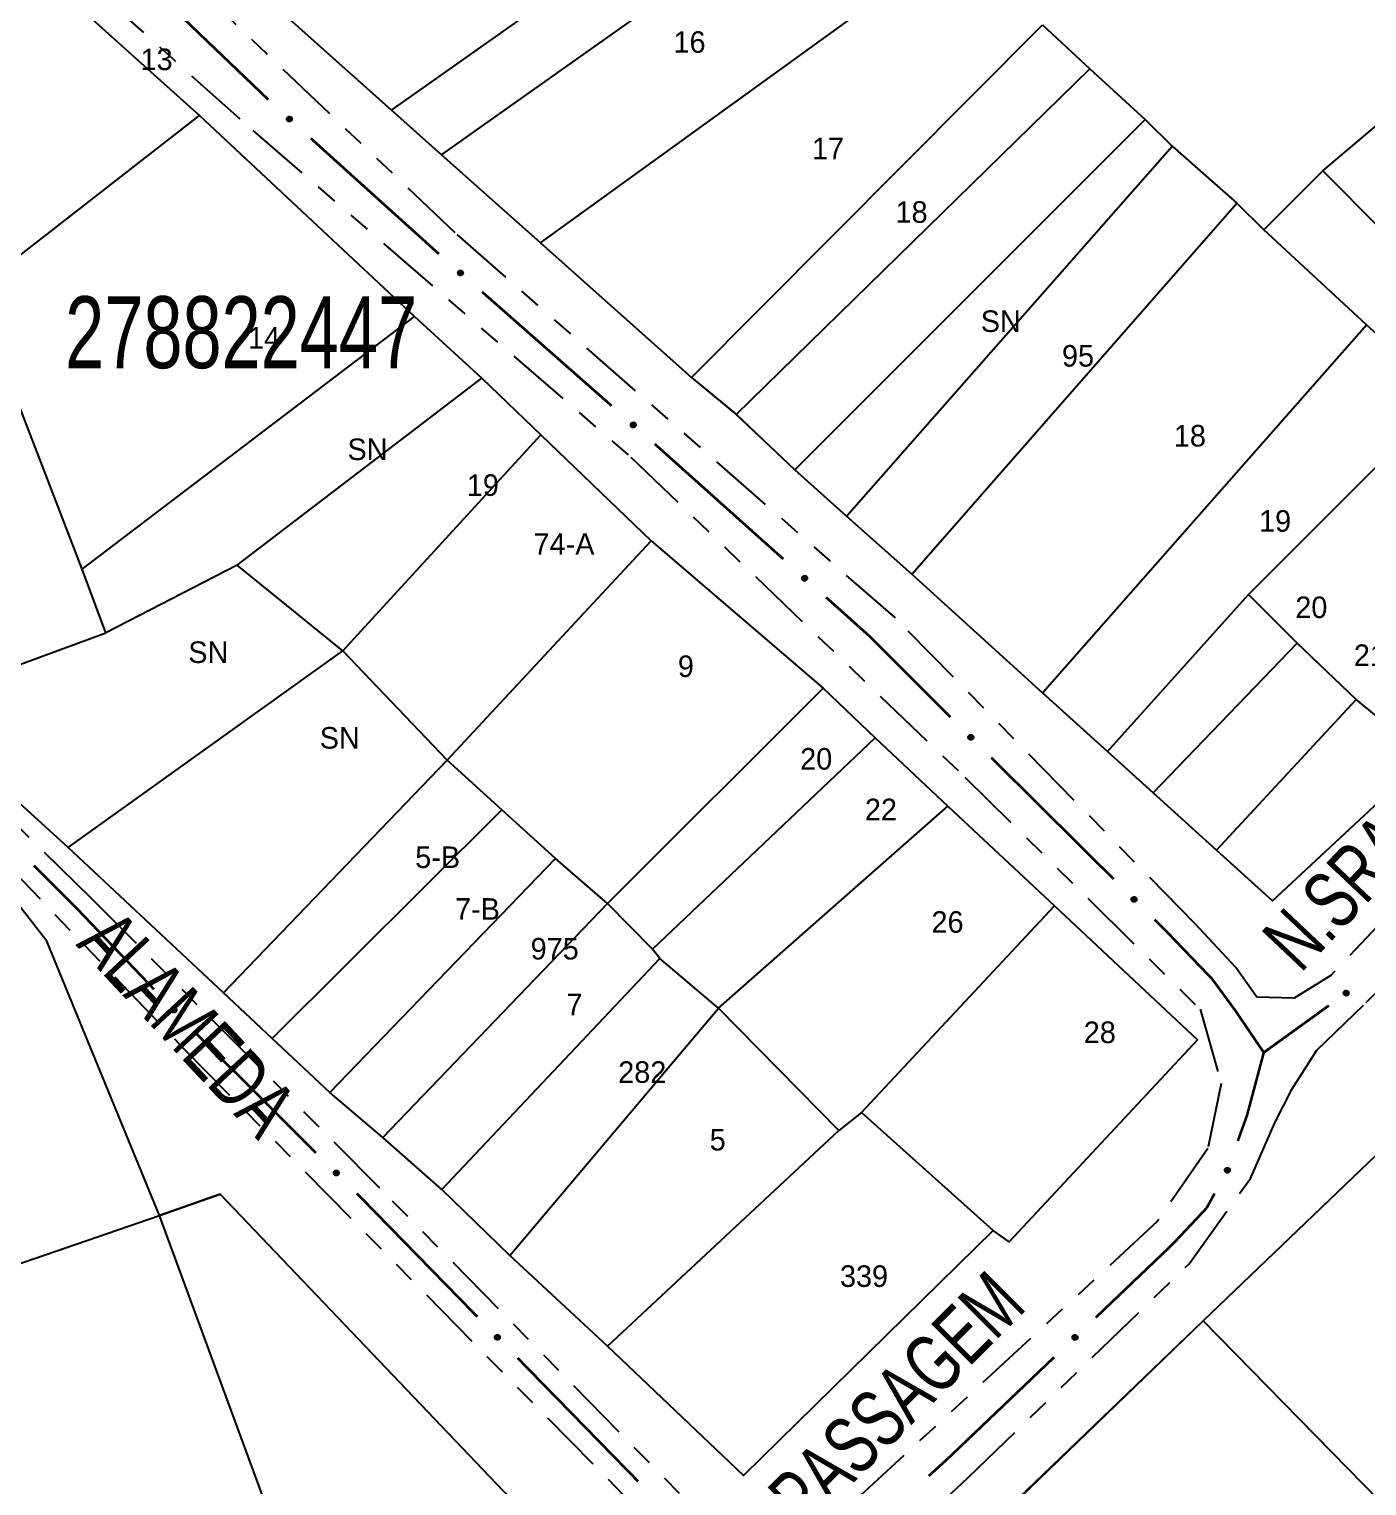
# Model space of a CAD drawing. Extents: x 204373 to 205952, y 4873300 to 4875179.
# Drawn here: x 205506.9 to 205599.9, y 4874844.6 to 4874945.9 of the extents above; entities that cross this region are included whole.
import ezdxf
from ezdxf.enums import TextEntityAlignment as Align

# ---------------------------------------------------------------- set-up
doc = ezdxf.new("R2010")
doc.units = 0
doc.header["$LTSCALE"] = 1.5
doc.header["$MEASUREMENT"] = 0
doc.linetypes.add('TRACO_25', pattern=[8, 3, -1, 1, -1, 1, -1])
for name, color, linetype in [('CD_MALHA_LOTES', 7, 'CONTINUOUS'), ('CD_TXT_QUADRA', 255, 'CONTINUOUS'), ('RU-QUADRA', 220, 'CONTINUOUS'), ('SV-EIXO-RUA-N-PAV', 6, 'CONTINUOUS'), ('SV-RUA-NAO-PAV', 7, 'CONTINUOUS'), ('SV-TXT-RUA-PAV', 7, 'CONTINUOUS'), ('Th_NmrPort', 1, 'CONTINUOUS')]:
    doc.layers.add(name, color=color, linetype=linetype)
doc.styles.add('ARIAL', font='ARIAL.SHX')

msp = doc.modelspace()

# ---------------------------------------------------------------- linework, layer by layer
at = {"layer": 'CD_MALHA_LOTES', "linetype": 'Continuous', "flags": 128}
for points in [[(205532.125226, 4874940.307843), (205561.366842, 4874960.956713)], [(205535.601088, 4874937.205838), (205564.66016, 4874957.773172)], [(205542.467721, 4874931.077765), (205571.027242, 4874951.735423)], [(205507.693159, 4874949.892882), (205518.76168, 4874939.931212)], [(205532.125226, 4874940.307843), (205525.677465, 4874946.062096)], [(205552.969558, 4874921.705483), (205577.394323, 4874946.246559)], [(205577.394323, 4874946.246559), (205580.687641, 4874943.172795)], [(205556.092507, 4874919.135709), (205580.687641, 4874943.172795)], [(205580.687641, 4874943.172795), (205584.529846, 4874939.659923)], [(205535.601088, 4874937.205838), (205532.125226, 4874940.307843)], [(205596.877889, 4874936.088173), (205602.590866, 4874940.908497)], [(205503.127394, 4874927.755839), (205518.76168, 4874939.931212)], [(205518.76168, 4874939.931212), (205533.704184, 4874925.957204)], [(205560.159139, 4874915.289198), (205584.529846, 4874939.659923)], [(205584.529846, 4874939.659923), (205586.396059, 4874937.793709)], [(205563.763789, 4874912.072257), (205586.396059, 4874937.793709)], [(205586.396059, 4874937.793709), (205590.896927, 4874933.841728)], [(205542.467721, 4874931.077765), (205535.601088, 4874937.205838)], [(205592.771688, 4874931.981971), (205596.877889, 4874936.088173)], [(205621.424128, 4874911.391028), (205596.877889, 4874936.088173)], [(205568.288602, 4874908.027565), (205590.896927, 4874933.841728)], [(205590.896927, 4874933.841728), (205592.771688, 4874931.981971)], [(205599.912908, 4874925.376343), (205592.771688, 4874931.981971)], [(205552.969558, 4874921.705483), (205542.467721, 4874931.077765)], [(205510.598646, 4874908.385926), (205503.127394, 4874927.755839)], [(205510.598646, 4874908.385926), (205533.704184, 4874925.957204)], [(205533.704184, 4874925.957204), (205538.408306, 4874921.668152)], [(205577.393752, 4874899.782391), (205599.912908, 4874925.376343)], [(205605.447354, 4874920.377488), (205599.912908, 4874925.376343)], [(205521.390454, 4874908.662639), (205538.408306, 4874921.668152)], [(205538.408306, 4874921.668152), (205542.496985, 4874917.735176)], [(205552.969558, 4874921.705483), (205556.092507, 4874919.135709)], [(205591.700505, 4874906.630639), (205605.447354, 4874920.377488)], [(205560.159139, 4874915.289198), (205556.092507, 4874919.135709)], [(205528.723349, 4874902.713309), (205542.496985, 4874917.735176)], [(205542.496985, 4874917.735176), (205550.181268, 4874910.343524)], [(205563.763789, 4874912.072257), (205560.159139, 4874915.289198)], [(205568.288602, 4874908.027565), (205563.763789, 4874912.072257)], [(205535.987067, 4874895.103701), (205550.181268, 4874910.343524)], [(205550.181268, 4874910.343524), (205562.12268, 4874900.115766)], [(205512.258924, 4874903.958518), (205510.598646, 4874908.385926)], [(205521.390454, 4874908.662639), (205512.258924, 4874903.958518)], [(205528.723349, 4874902.713309), (205521.390454, 4874908.662639)], [(205568.288602, 4874908.027565), (205577.393752, 4874899.782391)], [(205581.898368, 4874895.703234), (205591.700505, 4874906.630639)], [(205595.092584, 4874903.23856), (205591.700505, 4874906.630639)], [(205498.699985, 4874898.977683), (205512.258924, 4874903.958518)], [(205585.085276, 4874892.817327), (205595.092584, 4874903.23856)], [(205599.198786, 4874899.310888), (205595.092584, 4874903.23856)], [(205509.63015, 4874889.016014), (205528.723349, 4874902.713309)], [(205535.987067, 4874895.103701), (205528.723349, 4874902.713309)], [(205547.12846, 4874885.121546), (205562.12268, 4874900.115766)], [(205562.12268, 4874900.115766), (205565.75286, 4874896.643421)], [(205581.898368, 4874895.703234), (205577.393752, 4874899.782391)], [(205509.63015, 4874889.016014), (205498.699985, 4874898.977683)], [(205589.482534, 4874888.835387), (205599.198786, 4874899.310888)], [(205604.120147, 4874895.314481), (205599.198786, 4874899.310888)], [(205550.255082, 4874881.959831), (205565.75286, 4874896.643421)], [(205565.75286, 4874896.643421), (205570.803544, 4874891.908404)], [(205585.085276, 4874892.817327), (205581.898368, 4874895.703234)], [(205520.421958, 4874878.915988), (205535.987067, 4874895.103701)], [(205539.791871, 4874891.644788), (205535.987067, 4874895.103701)], [(205604.120147, 4874895.314481), (205593.373798, 4874885.311651)], [(205589.482534, 4874888.835387), (205585.085276, 4874892.817327)], [(205523.811693, 4874875.733788), (205539.791871, 4874891.644788)], [(205543.527497, 4874888.255053), (205539.791871, 4874891.644788)], [(205554.862321, 4874877.861187), (205570.803544, 4874891.908404)], [(205570.803544, 4874891.908404), (205578.221737, 4874884.963713)], [(205515.974212, 4874863.436749), (205508.135893, 4874882.50293), (205506.017429, 4874885.256934), (205502.839732, 4874887.587245), (205499.873881, 4874888.858324), (205484.197243, 4874883.985855)], [(205520.421958, 4874878.915988), (205509.63015, 4874889.016014)], [(205593.373798, 4874885.311651), (205589.482534, 4874888.835387)], [(205527.824032, 4874871.998162), (205543.527497, 4874888.255053)], [(205547.12846, 4874885.121546), (205543.527497, 4874888.255053)], [(205588.551171, 4874856.118853), (205619.725203, 4874885.971951)], [(205531.502905, 4874868.864656), (205547.12846, 4874885.121546)], [(205550.255082, 4874881.959831), (205547.12846, 4874885.121546)], [(205564.805856, 4874870.600828), (205578.221737, 4874884.963713)], [(205578.221737, 4874884.963713), (205588.165272, 4874875.651513)], [(205550.773919, 4874881.302638), (205550.255082, 4874881.959831)], [(205535.606586, 4874865.234476), (205550.773919, 4874881.302638)], [(205554.862321, 4874877.861187), (205550.773919, 4874881.302638)], [(205523.811693, 4874875.733788), (205520.421958, 4874878.915988)], [(205540.341603, 4874860.657293), (205554.862321, 4874877.861187)], [(205563.227517, 4874869.338157), (205554.862321, 4874877.861187)], [(205527.824032, 4874871.998162), (205523.811693, 4874875.733788)], [(205588.165272, 4874875.651513), (205575.065059, 4874861.604297)], [(205531.502905, 4874868.864656), (205527.824032, 4874871.998162)], [(205564.805856, 4874870.600828), (205563.227517, 4874869.338157)], [(205573.960222, 4874862.393466), (205564.805856, 4874870.600828)], [(205535.606586, 4874865.234476), (205531.502905, 4874868.864656)], [(205547.12846, 4874854.343937), (205563.227517, 4874869.338157)], [(205515.974212, 4874863.436749), (205520.211141, 4874864.919674)], [(205520.211141, 4874864.919674), (205559.614583, 4874823.609614)], [(205540.341603, 4874860.657293), (205535.606586, 4874865.234476)], [(205495.001413, 4874856.233969), (205515.974212, 4874863.436749)], [(205529.320539, 4874827.211004), (205515.974212, 4874863.436749)], [(205573.960222, 4874862.393466), (205556.598494, 4874845.347406)], [(205575.065059, 4874861.604297), (205573.960222, 4874862.393466)], [(205547.12846, 4874854.343937), (205540.341603, 4874860.657293)], [(205575.795304, 4874843.76612), (205588.551171, 4874856.118853)], [(205607.572614, 4874836.70113), (205588.551171, 4874856.118853)], [(205556.598494, 4874845.347406), (205547.12846, 4874854.343937)]]:
    msp.add_lwpolyline(points, dxfattribs=at)
at = {"layer": 'RU-QUADRA', "linetype": 'Continuous', "flags": 128}
for points in [[(205627.604594, 4875084.838332), (205447.747368, 4875016.284457), (205469.871217, 4874993.397403), (205506.642873, 4874962.932704), (205510.814409, 4874959.419831), (205514.590841, 4874955.956267), (205521.038602, 4874950.202014), (205525.677465, 4874946.062096), (205532.125226, 4874940.307843), (205535.601088, 4874937.205838), (205542.467721, 4874931.077765), (205552.969558, 4874921.705483), (205556.097533, 4874919.131573), (205560.159139, 4874915.289198), (205563.763789, 4874912.072257), (205568.288602, 4874908.027565), (205577.393752, 4874899.782391), (205581.898368, 4874895.703234), (205585.085276, 4874892.817327), (205589.482534, 4874888.835387), (205593.373798, 4874885.311651), (205604.120147, 4874895.314481)], [(205507.693159, 4874949.892882), (205518.76168, 4874939.931212), (205533.704184, 4874925.957204), (205538.408306, 4874921.668152), (205550.181268, 4874910.343524), (205562.12268, 4874900.115766), (205565.75286, 4874896.643421), (205570.803544, 4874891.908404), (205578.221737, 4874884.963713), (205588.165272, 4874875.651513), (205575.065059, 4874861.604297), (205573.960222, 4874862.393466), (205556.598494, 4874845.347406), (205547.12846, 4874854.343937), (205540.341603, 4874860.657293), (205535.606586, 4874865.234476), (205531.502905, 4874868.864656), (205527.824032, 4874871.998162), (205523.811693, 4874875.733788), (205520.421958, 4874878.915988), (205509.63015, 4874889.016014), (205498.699985, 4874898.977683)], [(205597.958793, 4874785.689097), (205576.774147, 4874808.144822), (205560.885662, 4874824.457), (205559.614583, 4874823.609614), (205520.211141, 4874864.919674), (205515.974212, 4874863.436749), (205508.135893, 4874882.50293), (205506.017429, 4874885.256934), (205502.839732, 4874887.587245), (205499.873881, 4874888.858324), (205484.197243, 4874883.985855), (205495.001413, 4874856.233969), (205508.559586, 4874820.643763), (205516.609752, 4874800.306503), (205521.905913, 4874785.689097)], [(205619.725203, 4874885.971951), (205588.551171, 4874856.118853), (205566.923932, 4874835.331044), (205585.830135, 4874815.552247), (205606.62696, 4874793.882829)]]:
    msp.add_lwpolyline(points, dxfattribs=at)
at = {"layer": 'SV-EIXO-RUA-N-PAV', "const_width": 0.18}
for points in [[(205523.543499, 4874941.039244), (205515.594439, 4874948.642693)], [(205535.13062, 4874930.55617), (205526.50034, 4874938.345677)], [(205535.411608, 4874930.308975), (205535.13062, 4874930.55617)], [(205547.424617, 4874919.740738), (205538.41486, 4874927.666916)], [(205559.361392, 4874909.086597), (205550.420382, 4874917.090242)], [(205565.261346, 4874903.805187), (205562.341729, 4874906.418715)], [(205565.319079, 4874903.747671), (205565.261346, 4874903.805187)], [(205570.986576, 4874898.101479), (205565.319079, 4874903.747671)], [(205582.3388, 4874886.826426), (205573.820481, 4874895.278541)], [(205507.24131, 4874887.771903), (205510.069737, 4874884.943476)], [(205510.069737, 4874884.943476), (205510.326155, 4874884.687057)], [(205510.326155, 4874884.687057), (205515.601918, 4874879.164763)], [(205586.049952, 4874883.144117), (205585.17824, 4874884.009055)], [(205586.584809, 4874882.587429), (205586.049952, 4874883.144117)], [(205589.17462, 4874879.891912), (205586.584809, 4874882.587429)], [(205589.329804, 4874879.680862), (205589.17462, 4874879.891912)], [(205590.768838, 4874877.723775), (205589.329804, 4874879.680862)], [(205591.089366, 4874877.251467), (205590.768838, 4874877.723775)], [(205597.299792, 4874878.034573), (205593.245043, 4874875.108995)], [(205592.77399, 4874874.769121), (205591.089366, 4874877.251467)], [(205518.36505, 4874876.272513), (205518.609705, 4874876.016425)], [(205518.609705, 4874876.016425), (205526.858332, 4874867.795386)], [(205592.77399, 4874874.769121), (205591.635344, 4874870.499199)], [(205593.245043, 4874875.108995), (205592.77399, 4874874.769121)], [(205591.614761, 4874870.422013), (205590.966796, 4874868.614531)], [(205591.635344, 4874870.499199), (205591.614761, 4874870.422013)], [(205529.691492, 4874864.971701), (205530.183451, 4874864.481388)], [(205530.183451, 4874864.481388), (205538.082655, 4874856.393416)], [(205589.35357, 4874864.96766), (205588.873035, 4874864.090684)], [(205588.789141, 4874863.937577), (205586.85087, 4874861.881835)], [(205588.873035, 4874864.090684), (205588.789141, 4874863.937577)], [(205586.398232, 4874861.401764), (205581.086432, 4874856.335881)], [(205586.85087, 4874861.881835), (205586.398232, 4874861.401764)], [(205540.877491, 4874853.531792), (205549.261998, 4874844.94692)], [(205578.191793, 4874853.575253), (205570.955196, 4874846.673684)], [(205570.748644, 4874846.476694), (205569.479524, 4874845.32383)], [(205570.955196, 4874846.673684), (205570.748644, 4874846.476694)]]:
    msp.add_lwpolyline(points, dxfattribs=at)
at = {"layer": 'SV-EIXO-RUA-N-PAV'}
for points in [[(205525.04856, 4874939.507734), (205524.999756, 4874939.504541), (205524.957159, 4874939.511777), (205524.923367, 4874939.528038), (205524.897253, 4874939.550193), (205524.87309, 4874939.575868), (205524.85444, 4874939.607129), (205524.841426, 4874939.64641), (205524.83788, 4874939.695344), (205524.84816, 4874939.738494), (205524.862329, 4874939.772476), (205524.883864, 4874939.801036), (205524.909199, 4874939.824092), (205524.942311, 4874939.84239), (205524.982248, 4874939.85519), (205525.03154, 4874939.857566), (205525.073252, 4874939.850186), (205525.105524, 4874939.833599), (205525.1341, 4874939.811768), (205525.158454, 4874939.78526), (205525.176584, 4874939.754469), (205525.1894, 4874939.714236), (205525.191099, 4874939.665554), (205525.184214, 4874939.623866), (205525.168085, 4874939.59137), (205525.145958, 4874939.563721), (205525.120501, 4874939.539173), (205525.089858, 4874939.519117), (205525.04856, 4874939.507734)], [(205536.948402, 4874928.810392), (205536.899642, 4874928.806578), (205536.856956, 4874928.813271), (205536.82296, 4874928.8291), (205536.796566, 4874928.850921), (205536.772078, 4874928.876286), (205536.753032, 4874928.907307), (205536.739518, 4874928.946419), (205536.735349, 4874928.995304), (205536.745079, 4874929.038582), (205536.758815, 4874929.072741), (205536.779984, 4874929.101573), (205536.805023, 4874929.124949), (205536.8379, 4874929.143668), (205536.87767, 4874929.156976), (205536.926928, 4874929.159978), (205536.968731, 4874929.15313), (205537.001212, 4874929.136956), (205537.030063, 4874929.115491), (205537.054752, 4874929.089295), (205537.073274, 4874929.058737), (205537.0866, 4874929.018671), (205537.088919, 4874928.970014), (205537.082565, 4874928.928242), (205537.066851, 4874928.895543), (205537.045079, 4874928.867615), (205537.019936, 4874928.842744), (205536.989551, 4874928.8223), (205536.948402, 4874928.810392)], [(205548.96141, 4874918.242155), (205548.912651, 4874918.238341), (205548.869964, 4874918.245034), (205548.835969, 4874918.260863), (205548.809575, 4874918.282684), (205548.785087, 4874918.308049), (205548.76604, 4874918.33907), (205548.752527, 4874918.378182), (205548.748357, 4874918.427067), (205548.758087, 4874918.470345), (205548.771823, 4874918.504504), (205548.792992, 4874918.533336), (205548.818032, 4874918.556712), (205548.850908, 4874918.575431), (205548.890678, 4874918.588739), (205548.939936, 4874918.591742), (205548.98174, 4874918.584893), (205549.01422, 4874918.568719), (205549.043071, 4874918.547254), (205549.067761, 4874918.521058), (205549.086282, 4874918.4905), (205549.099608, 4874918.450434), (205549.101928, 4874918.401777), (205549.095573, 4874918.360005), (205549.07986, 4874918.327306), (205549.058087, 4874918.299378), (205549.032945, 4874918.274507), (205549.002559, 4874918.254063), (205548.96141, 4874918.242155)], [(205560.885194, 4874907.574806), (205560.836403, 4874907.571413), (205560.793776, 4874907.578473), (205560.759918, 4874907.594596), (205560.733714, 4874907.616644), (205560.709446, 4874907.642219), (205560.690668, 4874907.673403), (205560.677492, 4874907.71263), (205560.673745, 4874907.76155), (205560.683848, 4874907.804742), (205560.697878, 4874907.838781), (205560.719295, 4874907.86743), (205560.744536, 4874907.890589), (205560.777573, 4874907.909023), (205560.817456, 4874907.921987), (205560.866738, 4874907.924564), (205560.908481, 4874907.917355), (205560.94082, 4874907.900902), (205560.969485, 4874907.879188), (205560.993948, 4874907.85278), (205561.012204, 4874907.822063), (205561.025184, 4874907.781884), (205561.027084, 4874907.733209), (205561.020369, 4874907.691493), (205561.004374, 4874907.658931), (205560.982361, 4874907.631192), (205560.957005, 4874907.606539), (205560.926444, 4874907.586358), (205560.885194, 4874907.574806)], [(205572.427547, 4874896.510541), (205572.378645, 4874896.509756), (205572.336455, 4874896.519081), (205572.303506, 4874896.536986), (205572.278515, 4874896.560401), (205572.255646, 4874896.587235), (205572.238558, 4874896.619376), (205572.227495, 4874896.659251), (205572.226363, 4874896.7083), (205572.238756, 4874896.750892), (205572.254582, 4874896.784134), (205572.277497, 4874896.811599), (205572.303938, 4874896.833378), (205572.337911, 4874896.850024), (205572.378429, 4874896.860841), (205572.427778, 4874896.860786), (205572.469077, 4874896.85136), (205572.500493, 4874896.833204), (205572.527958, 4874896.809992), (205572.550977, 4874896.782317), (205572.567569, 4874896.75067), (205572.578387, 4874896.709854), (205572.577686, 4874896.661147), (205572.568756, 4874896.61985), (205572.551046, 4874896.588187), (205572.527584, 4874896.561662), (205572.500949, 4874896.538397), (205572.469355, 4874896.519875), (205572.427547, 4874896.510541)], [(205583.782978, 4874885.238399), (205583.734078, 4874885.237515), (205583.69187, 4874885.246755), (205583.658884, 4874885.264594), (205583.633846, 4874885.287958), (205583.610923, 4874885.314746), (205583.59377, 4874885.346853), (205583.582626, 4874885.386705), (205583.581396, 4874885.435752), (205583.593703, 4874885.478368), (205583.609462, 4874885.511643), (205583.632322, 4874885.539154), (205583.658718, 4874885.560986), (205583.692658, 4874885.5777), (205583.733154, 4874885.5886), (205583.782503, 4874885.588644), (205583.823821, 4874885.579301), (205583.855273, 4874885.561209), (205583.882785, 4874885.538052), (205583.90586, 4874885.510423), (205583.922515, 4874885.47881), (205583.933416, 4874885.438016), (205583.932814, 4874885.389308), (205583.923966, 4874885.347992), (205583.90632, 4874885.316294), (205583.882912, 4874885.289722), (205583.856324, 4874885.266404), (205583.824767, 4874885.247818), (205583.782978, 4874885.238399)], [(205598.67861, 4874878.893674), (205598.671485, 4874878.845287), (205598.655466, 4874878.805158), (205598.632473, 4874878.775534), (205598.605329, 4874878.754654), (205598.575153, 4874878.73642), (205598.540673, 4874878.72475), (205598.499535, 4874878.720273), (205598.450947, 4874878.72708), (205598.410917, 4874878.746191), (205598.380668, 4874878.767179), (205598.357266, 4874878.79423), (205598.340044, 4874878.823842), (205598.329105, 4874878.860058), (205598.324975, 4874878.901791), (205598.333003, 4874878.950483), (205598.348976, 4874878.989717), (205598.371969, 4874879.017787), (205598.399313, 4874879.041142), (205598.430343, 4874879.059387), (205598.464255, 4874879.070649), (205598.506282, 4874879.074731), (205598.554236, 4874879.066171), (205598.593548, 4874879.050686), (205598.621934, 4874879.028094), (205598.644321, 4874879.000656), (205598.662977, 4874878.970612), (205598.676152, 4874878.93644), (205598.67861, 4874878.893674)], [(205516.963827, 4874877.89857), (205517.012734, 4874877.898146), (205517.05468, 4874877.887782), (205517.087177, 4874877.869068), (205517.111582, 4874877.845042), (205517.133781, 4874877.817652), (205517.150069, 4874877.785098), (205517.160144, 4874877.744963), (205517.160063, 4874877.6959), (205517.146622, 4874877.653628), (205517.129979, 4874877.620786), (205517.106392, 4874877.593896), (205517.079422, 4874877.572777), (205517.045048, 4874877.556975), (205517.004275, 4874877.547162), (205516.954942, 4874877.548437), (205516.913889, 4874877.558881), (205516.882931, 4874877.577807), (205516.856048, 4874877.601691), (205516.83372, 4874877.629926), (205516.817915, 4874877.661974), (205516.808109, 4874877.703044), (205516.810012, 4874877.751719), (205516.819961, 4874877.792783), (205516.838448, 4874877.823998), (205516.862557, 4874877.849936), (205516.889759, 4874877.872535), (205516.921801, 4874877.890271), (205516.963827, 4874877.89857)], [(205528.250853, 4874866.56294), (205528.299755, 4874866.563715), (205528.341942, 4874866.554381), (205528.374888, 4874866.536468), (205528.399874, 4874866.513048), (205528.422738, 4874866.486209), (205528.439819, 4874866.454065), (205528.450874, 4874866.414188), (205528.451996, 4874866.365138), (205528.439593, 4874866.322549), (205528.42376, 4874866.28931), (205528.40084, 4874866.26185), (205528.374395, 4874866.240076), (205528.340418, 4874866.223438), (205528.299898, 4874866.212629), (205528.250548, 4874866.212695), (205528.209252, 4874866.222129), (205528.17784, 4874866.240291), (205528.150379, 4874866.263509), (205528.127366, 4874866.291189), (205528.110781, 4874866.32284), (205528.099971, 4874866.363657), (205528.100682, 4874866.412364), (205528.109621, 4874866.45366), (205528.127338, 4874866.485319), (205528.150805, 4874866.511839), (205528.177445, 4874866.535098), (205528.209043, 4874866.553614), (205528.250853, 4874866.56294)], [(205590.403759, 4874866.655175), (205590.418133, 4874866.608426), (205590.420927, 4874866.565309), (205590.412907, 4874866.528676), (205590.397379, 4874866.498153), (205590.377976, 4874866.468715), (205590.351866, 4874866.443352), (205590.316651, 4874866.42162), (205590.269857, 4874866.406872), (205590.2255, 4874866.406912), (205590.189165, 4874866.412853), (205590.156404, 4874866.427212), (205590.128123, 4874866.44654), (205590.102674, 4874866.474534), (205590.080999, 4874866.510436), (205590.067308, 4874866.557848), (205590.064858, 4874866.600137), (205590.073546, 4874866.635367), (205590.08819, 4874866.66821), (205590.108359, 4874866.698026), (205590.134133, 4874866.722776), (205590.17032, 4874866.744534), (205590.217295, 4874866.757427), (205590.259446, 4874866.760352), (205590.294788, 4874866.752161), (205590.326798, 4874866.737016), (205590.35656, 4874866.717914), (205590.383149, 4874866.692729), (205590.403759, 4874866.655175)], [(205539.458434, 4874855.142308), (205539.507342, 4874855.142424), (205539.5494, 4874855.132522), (205539.582102, 4874855.114167), (205539.60677, 4874855.090412), (205539.629269, 4874855.063268), (205539.645915, 4874855.030896), (205539.656432, 4874854.990874), (205539.656892, 4874854.941813), (205539.643917, 4874854.899395), (205539.627637, 4874854.866372), (205539.604348, 4874854.839224), (205539.577612, 4874854.817809), (205539.543414, 4874854.80163), (205539.502752, 4874854.791368), (205539.453408, 4874854.792099), (205539.412242, 4874854.802089), (205539.381078, 4874854.820674), (205539.353933, 4874854.84426), (205539.331295, 4874854.872247), (205539.315138, 4874854.904119), (205539.30488, 4874854.945078), (205539.306247, 4874854.993771), (205539.315742, 4874855.034943), (205539.333884, 4874855.066359), (205539.357706, 4874855.092561), (205539.384658, 4874855.115459), (205539.416502, 4874855.133547), (205539.458434, 4874855.142308)], [(205579.819061, 4874854.975069), (205579.818596, 4874854.926162), (205579.808195, 4874854.884225), (205579.789452, 4874854.851744), (205579.765406, 4874854.82736), (205579.737996, 4874854.805185), (205579.705428, 4874854.788925), (205579.665284, 4874854.778885), (205579.616221, 4874854.779008), (205579.573961, 4874854.792486), (205579.541134, 4874854.809157), (205579.514264, 4874854.832767), (205579.493168, 4874854.859755), (205579.477397, 4874854.894143), (205579.467619, 4874854.934925), (205579.468937, 4874854.984257), (205579.479415, 4874855.025301), (205579.498369, 4874855.056242), (205579.522276, 4874855.083105), (205579.550531, 4874855.105408), (205579.582592, 4874855.121185), (205579.62367, 4874855.130956), (205579.672343, 4874855.12901), (205579.713399, 4874855.119026), (205579.744598, 4874855.100512), (205579.770515, 4874855.07638), (205579.793091, 4874855.049159), (205579.810799, 4874855.017101), (205579.819061, 4874854.975069)]]:
    msp.add_lwpolyline(points, close=True, dxfattribs=at)
for points in [[(205525.089858, 4874939.519117), (205524.83788, 4874939.695344)], [(205525.04856, 4874939.507734), (205524.841426, 4874939.64641)], [(205525.06979, 4874939.515324), (205524.84353, 4874939.669912)], [(205525.101763, 4874939.532419), (205524.846127, 4874939.713521)], [(205525.120501, 4874939.539173), (205524.84816, 4874939.738494)], [(205525.021906, 4874939.507075), (205524.853705, 4874939.622127)], [(205524.999756, 4874939.504541), (205524.85444, 4874939.607129)], [(205525.129684, 4874939.553171), (205524.857743, 4874939.750829)], [(205525.145958, 4874939.563721), (205524.862329, 4874939.772476)], [(205524.975456, 4874939.508561), (205524.870998, 4874939.5863)], [(205524.957159, 4874939.511777), (205524.87309, 4874939.575868)], [(205525.155382, 4874939.579607), (205524.876153, 4874939.787518)], [(205525.168085, 4874939.59137), (205524.883864, 4874939.801036)], [(205525.174088, 4874939.610514), (205524.899108, 4874939.810914)], [(205525.184214, 4874939.623866), (205524.909199, 4874939.824092)], [(205525.186716, 4874939.646908), (205524.929969, 4874939.830851)], [(205525.191099, 4874939.665554), (205524.942311, 4874939.84239)], [(205525.186374, 4874939.691332), (205524.964882, 4874939.847131)], [(205525.1894, 4874939.714236), (205524.982248, 4874939.85519)], [(205525.17731, 4874939.736276), (205525.012964, 4874939.851525)], [(205525.176584, 4874939.754469), (205525.03154, 4874939.857566)], [(205525.163872, 4874939.772301), (205525.057487, 4874939.84994)], [(205525.158454, 4874939.78526), (205525.073252, 4874939.850186)], [(205537.082565, 4874928.928242), (205536.805023, 4874929.124949)], [(205537.084774, 4874928.951313), (205536.825706, 4874929.131973)], [(205537.088919, 4874928.970014), (205536.8379, 4874929.143668)], [(205537.083866, 4874928.99573), (205536.860409, 4874929.148695)], [(205537.0866, 4874929.018671), (205536.87767, 4874929.156976)], [(205537.074231, 4874929.040555), (205536.90843, 4874929.153702)], [(205537.073274, 4874929.058737), (205536.926928, 4874929.159978)], [(205537.060335, 4874929.076405), (205536.95297, 4874929.152684)], [(205537.054752, 4874929.089295), (205536.968731, 4874929.15313)], [(205536.989551, 4874928.8223), (205536.735349, 4874928.995304)], [(205536.948402, 4874928.810392), (205536.739518, 4874928.946419)], [(205536.969533, 4874928.818252), (205536.741322, 4874928.969946)], [(205537.001286, 4874928.835752), (205536.743365, 4874929.013584)], [(205537.019936, 4874928.842744), (205536.745079, 4874929.038582)], [(205536.921758, 4874928.809394), (205536.752106, 4874928.922294)], [(205536.899642, 4874928.806578), (205536.753032, 4874928.907307)], [(205537.02894, 4874928.856859), (205536.754504, 4874929.051037)], [(205537.045079, 4874928.867615), (205536.758815, 4874929.072741)], [(205536.875292, 4874928.810288), (205536.769853, 4874928.88669)], [(205536.856956, 4874928.813271), (205536.772078, 4874928.876286)], [(205537.0543, 4874928.883619), (205536.772445, 4874929.087958)], [(205537.066851, 4874928.895543), (205536.779984, 4874929.101573)], [(205537.07261, 4874928.914762), (205536.795101, 4874929.111644)], [(205549.002559, 4874918.254063), (205548.748357, 4874918.427067)], [(205548.96141, 4874918.242155), (205548.752527, 4874918.378182)], [(205548.982541, 4874918.250015), (205548.754331, 4874918.401709)], [(205549.014294, 4874918.267516), (205548.756373, 4874918.445348)], [(205549.032945, 4874918.274507), (205548.758087, 4874918.470345)], [(205548.934766, 4874918.241157), (205548.765114, 4874918.354057)], [(205548.912651, 4874918.238341), (205548.76604, 4874918.33907)], [(205549.041949, 4874918.288622), (205548.767512, 4874918.4828)], [(205549.058087, 4874918.299378), (205548.771823, 4874918.504504)], [(205548.888301, 4874918.242051), (205548.782862, 4874918.318453)], [(205548.869964, 4874918.245034), (205548.785087, 4874918.308049)], [(205549.067308, 4874918.315382), (205548.785454, 4874918.519721)], [(205549.07986, 4874918.327306), (205548.792992, 4874918.533336)], [(205549.085619, 4874918.346525), (205548.808109, 4874918.543408)], [(205549.095573, 4874918.360005), (205548.818032, 4874918.556712)], [(205549.097783, 4874918.383077), (205548.838714, 4874918.563736)], [(205549.101928, 4874918.401777), (205548.850908, 4874918.575431)], [(205549.096875, 4874918.427493), (205548.873417, 4874918.580459)], [(205549.099608, 4874918.450434), (205548.890678, 4874918.588739)], [(205549.087239, 4874918.472318), (205548.921439, 4874918.585465)], [(205549.086282, 4874918.4905), (205548.939936, 4874918.591742)], [(205549.073343, 4874918.508168), (205548.965978, 4874918.584447)], [(205549.067761, 4874918.521058), (205548.98174, 4874918.584893)], [(205560.99172, 4874907.647116), (205560.71164, 4874907.85388)], [(205561.004374, 4874907.658931), (205560.719295, 4874907.86743)], [(205561.010299, 4874907.6781), (205560.734499, 4874907.87737)], [(205561.020369, 4874907.691493), (205560.744536, 4874907.890589)], [(205561.022778, 4874907.714545), (205560.765278, 4874907.897433)], [(205561.027084, 4874907.733209), (205560.777573, 4874907.909023)], [(205561.022253, 4874907.758967), (205560.800124, 4874907.913856)], [(205561.025184, 4874907.781884), (205560.817456, 4874907.921987)], [(205561.013004, 4874907.803874), (205560.848187, 4874907.918447)], [(205561.012204, 4874907.822063), (205560.866738, 4874907.924564)], [(205560.999419, 4874907.839843), (205560.892716, 4874907.917045)], [(205560.993948, 4874907.85278), (205560.908481, 4874907.917355)], [(205560.926444, 4874907.586358), (205560.673745, 4874907.76155)], [(205560.885194, 4874907.574806), (205560.677492, 4874907.71263)], [(205560.906392, 4874907.582482), (205560.679499, 4874907.736141)], [(205560.938295, 4874907.599709), (205560.681918, 4874907.77976)], [(205560.957005, 4874907.606539), (205560.683848, 4874907.804742)], [(205560.858542, 4874907.574037), (205560.689871, 4874907.688398)], [(205560.836403, 4874907.571413), (205560.690668, 4874907.673403)], [(205560.96613, 4874907.620575), (205560.69338, 4874907.817115)], [(205560.982361, 4874907.631192), (205560.697878, 4874907.838781)], [(205560.812086, 4874907.575333), (205560.707311, 4874907.652642)], [(205560.793776, 4874907.578473), (205560.709446, 4874907.642219)], [(205572.469355, 4874896.519875), (205572.226363, 4874896.7083)], [(205572.481901, 4874896.532575), (205572.235496, 4874896.726049)], [(205572.500949, 4874896.538397), (205572.238756, 4874896.750892)], [(205572.51081, 4874896.551927), (205572.248935, 4874896.762739)], [(205572.527584, 4874896.561662), (205572.254582, 4874896.784134)], [(205572.537779, 4874896.577064), (205572.26913, 4874896.798477)], [(205572.551046, 4874896.588187), (205572.277497, 4874896.811599)], [(205572.557985, 4874896.607013), (205572.293209, 4874896.820714)], [(205572.568756, 4874896.61985), (205572.303938, 4874896.833378)], [(205572.572391, 4874896.64274), (205572.325015, 4874896.839106)], [(205572.577686, 4874896.661147), (205572.337911, 4874896.850024)], [(205572.574237, 4874896.687127), (205572.360688, 4874896.853647)], [(205572.578387, 4874896.709854), (205572.378429, 4874896.860841)], [(205572.567397, 4874896.732463), (205572.408927, 4874896.855667)], [(205572.567569, 4874896.75067), (205572.427778, 4874896.860786)], [(205572.55575, 4874896.769106), (205572.453318, 4874896.851891)], [(205572.550977, 4874896.782317), (205572.469077, 4874896.85136)], [(205572.427547, 4874896.510541), (205572.227495, 4874896.659251)], [(205572.449125, 4874896.517075), (205572.230753, 4874896.682621)], [(205572.378645, 4874896.509756), (205572.238558, 4874896.619376)], [(205572.400892, 4874896.511195), (205572.238563, 4874896.634392)], [(205572.354572, 4874896.514968), (205572.25407, 4874896.597757)], [(205572.336455, 4874896.519081), (205572.255646, 4874896.587235)], [(205583.923966, 4874885.347992), (205583.658718, 4874885.560986)], [(205583.927555, 4874885.37089), (205583.679784, 4874885.566757)], [(205583.932814, 4874885.389308), (205583.692658, 4874885.5777)], [(205583.929311, 4874885.415281), (205583.715427, 4874885.581369)], [(205583.933416, 4874885.438016), (205583.733154, 4874885.5886)], [(205583.922381, 4874885.460603), (205583.763662, 4874885.583487)], [(205583.922515, 4874885.47881), (205583.782503, 4874885.588644)], [(205583.910659, 4874885.497222), (205583.808061, 4874885.579801)], [(205583.90586, 4874885.510423), (205583.823821, 4874885.579301)], [(205583.824767, 4874885.247818), (205583.581396, 4874885.435752)], [(205583.782978, 4874885.238399), (205583.582626, 4874885.386705)], [(205583.804543, 4874885.244977), (205583.585838, 4874885.410081)], [(205583.837288, 4874885.260543), (205583.590493, 4874885.453519)], [(205583.856324, 4874885.266404), (205583.593703, 4874885.478368)], [(205583.756322, 4874885.239), (205583.593745, 4874885.361869)], [(205583.734078, 4874885.237515), (205583.59377, 4874885.346853)], [(205583.866158, 4874885.279953), (205583.603858, 4874885.490236)], [(205583.709994, 4874885.242678), (205583.609326, 4874885.325264)], [(205583.882912, 4874885.289722), (205583.609462, 4874885.511643)], [(205583.69187, 4874885.246755), (205583.610923, 4874885.314746)], [(205583.893076, 4874885.305144), (205583.62398, 4874885.526015)], [(205583.90632, 4874885.316294), (205583.632322, 4874885.539154)], [(205583.913221, 4874885.335134), (205583.648015, 4874885.5483)], [(205598.506282, 4874879.074731), (205598.324975, 4874878.901791)], [(205598.554236, 4874879.066171), (205598.329105, 4874878.860058)], [(205598.52804, 4874879.066964), (205598.32921, 4874878.883121)], [(205598.464255, 4874879.070649), (205598.333003, 4874878.950483)], [(205598.482195, 4874879.067538), (205598.335009, 4874878.931053)], [(205598.571546, 4874879.057971), (205598.337796, 4874878.845568)], [(205598.593548, 4874879.050686), (205598.340044, 4874878.823842)], [(205598.444152, 4874879.061963), (205598.345906, 4874878.974251)], [(205598.430343, 4874879.059387), (205598.348976, 4874878.989717)], [(205598.604477, 4874879.037983), (205598.350809, 4874878.811208)], [(205598.621934, 4874879.028094), (205598.357266, 4874878.79423)], [(205598.630768, 4874879.013205), (205598.368864, 4874878.783853)], [(205598.644321, 4874879.000656), (205598.380668, 4874878.767179)], [(205598.651218, 4874878.982529), (205598.40087, 4874878.75815)], [(205598.662977, 4874878.970612), (205598.410917, 4874878.746191)], [(205598.665646, 4874878.950873), (205598.434907, 4874878.73896)], [(205598.676152, 4874878.93644), (205598.450947, 4874878.72708)], [(205598.675647, 4874878.916023), (205598.476998, 4874878.727264)], [(205598.67861, 4874878.893674), (205598.499535, 4874878.720273)], [(205598.673658, 4874878.867475), (205598.525855, 4874878.72718)], [(205598.671485, 4874878.845287), (205598.540673, 4874878.72475)], [(205598.662452, 4874878.822372), (205598.564515, 4874878.736565)], [(205598.655466, 4874878.805158), (205598.575153, 4874878.73642)], [(205516.808109, 4874877.703044), (205517.004275, 4874877.547162)], [(205516.810012, 4874877.751719), (205517.045048, 4874877.556975)], [(205516.812819, 4874877.725662), (205517.022188, 4874877.553917)], [(205516.815761, 4874877.76999), (205517.058209, 4874877.567571)], [(205516.817915, 4874877.661974), (205516.954942, 4874877.548437)], [(205516.818536, 4874877.680171), (205516.973914, 4874877.553089)], [(205516.819961, 4874877.792783), (205517.079422, 4874877.572777)], [(205516.829275, 4874877.643251), (205516.92963, 4874877.55796)], [(205516.831045, 4874877.80535), (205517.09046, 4874877.585172)], [(205516.83372, 4874877.629926), (205516.913889, 4874877.558881)], [(205516.838448, 4874877.823998), (205517.106392, 4874877.593896)], [(205516.851985, 4874877.83479), (205517.115082, 4874877.606807)], [(205516.862557, 4874877.849936), (205517.129979, 4874877.620786)], [(205516.879567, 4874877.859254), (205517.136153, 4874877.642035)], [(205516.889759, 4874877.872535), (205517.146622, 4874877.653628)], [(205516.908945, 4874877.877885), (205517.150495, 4874877.678382)], [(205516.921801, 4874877.890271), (205517.160063, 4874877.6959)], [(205516.942095, 4874877.89257), (205517.156309, 4874877.72168)], [(205516.963827, 4874877.89857), (205517.160144, 4874877.744963)], [(205516.990457, 4874877.897257), (205517.149693, 4874877.770087)], [(205517.012734, 4874877.898146), (205517.150069, 4874877.785098)], [(205517.036671, 4874877.892341), (205517.135096, 4874877.807094)], [(205517.05468, 4874877.887782), (205517.133781, 4874877.817652)], [(205528.099971, 4874866.363657), (205528.299898, 4874866.212629)], [(205528.100682, 4874866.412364), (205528.340418, 4874866.223438)], [(205528.104126, 4874866.386384), (205528.31764, 4874866.21982)], [(205528.105982, 4874866.430771), (205528.353316, 4874866.234353)], [(205528.109621, 4874866.45366), (205528.374395, 4874866.240076)], [(205528.110781, 4874866.32284), (205528.250548, 4874866.212695)], [(205528.110956, 4874866.341046), (205528.2694, 4874866.217809)], [(205528.120395, 4874866.466495), (205528.385126, 4874866.252738)], [(205528.122596, 4874866.304401), (205528.22501, 4874866.221594)], [(205528.127338, 4874866.485319), (205528.40084, 4874866.26185)], [(205528.140607, 4874866.496439), (205528.40921, 4874866.27497)], [(205528.150805, 4874866.511839), (205528.42376, 4874866.28931)], [(205528.167581, 4874866.521571), (205528.429412, 4874866.310704)], [(205528.177445, 4874866.535098), (205528.439593, 4874866.322549)], [(205528.196494, 4874866.540917), (205528.442859, 4874866.347392)], [(205528.209043, 4874866.553614), (205528.451996, 4874866.365138)], [(205528.229274, 4874866.556409), (205528.447611, 4874866.390818)], [(205528.250853, 4874866.56294), (205528.450874, 4874866.414188)], [(205528.277507, 4874866.562279), (205528.439811, 4874866.439049)], [(205528.299755, 4874866.563715), (205528.439819, 4874866.454065)], [(205528.323827, 4874866.558498), (205528.424312, 4874866.475688)], [(205528.341942, 4874866.554381), (205528.422738, 4874866.486209)], [(205590.108359, 4874866.698026), (205590.064858, 4874866.600137)], [(205590.134133, 4874866.722776), (205590.067308, 4874866.557848)], [(205590.119718, 4874866.70629), (205590.068737, 4874866.584854)], [(205590.151667, 4874866.727682), (205590.077474, 4874866.541168)], [(205590.17032, 4874866.744534), (205590.080999, 4874866.510436)], [(205590.193304, 4874866.746878), (205590.092851, 4874866.4954)], [(205590.217295, 4874866.757427), (205590.102674, 4874866.474534)], [(205590.236449, 4874866.757467), (205590.116751, 4874866.465189)], [(205590.259446, 4874866.760352), (205590.128123, 4874866.44654)], [(205590.274775, 4874866.753582), (205590.143274, 4874866.439764)], [(205590.294788, 4874866.752161), (205590.156404, 4874866.427212)], [(205590.309166, 4874866.742517), (205590.171338, 4874866.422831)], [(205590.326798, 4874866.737016), (205590.189165, 4874866.412853)], [(205590.34082, 4874866.723617), (205590.211286, 4874866.413389)], [(205590.35656, 4874866.717914), (205590.2255, 4874866.406912)], [(205590.367458, 4874866.701241), (205590.250268, 4874866.4107)], [(205590.383149, 4874866.692729), (205590.269857, 4874866.406872)], [(205590.391473, 4874866.674079), (205590.293298, 4874866.418241)], [(205590.403759, 4874866.655175), (205590.316651, 4874866.42162)], [(205590.410554, 4874866.629393), (205590.337443, 4874866.439174)], [(205590.418133, 4874866.608426), (205590.351866, 4874866.443352)], [(205590.419832, 4874866.583854), (205590.36831, 4874866.464271)], [(205590.420927, 4874866.565309), (205590.377976, 4874866.468715)], [(205528.127366, 4874866.291189), (205528.209252, 4874866.222129)], [(205539.30488, 4874854.945078), (205539.502752, 4874854.791368)], [(205539.306247, 4874854.993771), (205539.543414, 4874854.80163)], [(205539.309341, 4874854.967746), (205539.52059, 4874854.798319)], [(205539.311794, 4874855.012104), (205539.556458, 4874854.81237)], [(205539.315138, 4874854.904119), (205539.453408, 4874854.792099)], [(205539.315559, 4874854.922321), (205539.472327, 4874854.796959)], [(205539.315742, 4874855.034943), (205539.577612, 4874854.817809)], [(205539.326688, 4874855.047631), (205539.588513, 4874854.830325)], [(205539.326704, 4874854.885522), (205539.427992, 4874854.801342)], [(205539.331295, 4874854.872247), (205539.412242, 4874854.802089)], [(205539.333884, 4874855.066359), (205539.604348, 4874854.839224)], [(205539.347302, 4874855.0773), (205539.612895, 4874854.85223)], [(205539.357706, 4874855.092561), (205539.627637, 4874854.866372)], [(205539.374612, 4874855.102066), (205539.633577, 4874854.887689)], [(205539.384658, 4874855.115459), (205539.643917, 4874854.899395)], [(205539.403784, 4874855.12102), (205539.647517, 4874854.924191)], [(205539.416502, 4874855.133547), (205539.656892, 4874854.941813)], [(205539.436769, 4874855.13607), (205539.652854, 4874854.96755)], [(205539.458434, 4874855.142308), (205539.656432, 4874854.990874)], [(205539.485077, 4874855.141289), (205539.645705, 4874855.015881)], [(205539.507342, 4874855.142424), (205539.645915, 4874855.030896)], [(205539.531342, 4874855.136883), (205539.630701, 4874855.052726)], [(205539.5494, 4874855.132522), (205539.629269, 4874855.063268)], [(205579.62367, 4874855.130956), (205579.467619, 4874854.934925)], [(205579.582592, 4874855.121185), (205579.468937, 4874854.984257)], [(205579.600788, 4874855.120548), (205579.473571, 4874854.965281)], [(205579.646284, 4874855.126226), (205579.474358, 4874854.917005)], [(205579.672343, 4874855.12901), (205579.477397, 4874854.894143)], [(205579.563859, 4874855.109842), (205579.478481, 4874855.009561)], [(205579.550531, 4874855.105408), (205579.479415, 4874855.025301)], [(205579.690609, 4874855.123245), (205579.487981, 4874854.880973)], [(205579.713399, 4874855.119026), (205579.493168, 4874854.859755)], [(205579.725956, 4874855.107931), (205579.505554, 4874854.848707)], [(205579.744598, 4874855.100512), (205579.514264, 4874854.832767)], [(205579.755379, 4874855.086966), (205579.527168, 4874854.824066)], [(205579.770515, 4874855.07638), (205579.541134, 4874854.809157)], [(205579.779818, 4874855.059363), (205579.562378, 4874854.802964)], [(205579.793091, 4874855.049159), (205579.573961, 4874854.792486)], [(205579.798424, 4874855.029968), (205579.598712, 4874854.788591)], [(205579.810799, 4874855.017101), (205579.616221, 4874854.779008)], [(205579.81308, 4874854.996806), (205579.642005, 4874854.78274)], [(205579.819061, 4874854.975069), (205579.665284, 4874854.778885)], [(205579.817725, 4874854.948439), (205579.690417, 4874854.789314)], [(205579.818596, 4874854.926162), (205579.705428, 4874854.788925)], [(205579.81277, 4874854.90223), (205579.727437, 4874854.803878)], [(205579.808195, 4874854.884225), (205579.737996, 4874854.805185)]]:
    msp.add_lwpolyline(points, dxfattribs=at)
at = {"layer": 'SV-RUA-NAO-PAV', "linetype": 'TRACO_25'}
for points in [[(205601.842102, 4874884.774762, 7.222936), (205597.443221, 4874880.131498, 7.024778), (205594.877207, 4874878.543013, 7.024778), (205592.28201, 4874878.62758, 6.752311), (205590.839382, 4874880.679736, 6.380766), (205587.99514, 4874883.726653, 6.232147), (205567.15297, 4874904.988383, 5.018431), (205536.53717, 4874931.778561, 5.464286), (205516.806004, 4874950.513099, 5.513825), (205492.62619, 4874970.296369, 4.745965), (205469.326031, 4874989.869988, 4.894583), (205457.470121, 4875002.011848, 5.067971), (205449.701822, 4875012.152047, 5.637674), (205446.731867, 4875018.069177, 5.811062), (205447.080195, 4875020.431572, 5.910141), (205448.742866, 4875023.899704, 5.934911)], [(205509.277118, 4874950.710111, 5.464286), (205522.470673, 4874938.882775, 5.736753), (205548.765286, 4874916.160151, 5.11751), (205571.991468, 4874893.919541, 5.167049), (205588.345519, 4874877.783954, 6.702772), (205589.810896, 4874872.610887, 7.099087), (205588.877776, 4874868.092581, 7.396324), (205585.368769, 4874863.013963, 7.693561), (205564.368363, 4874843.632657, 8.288033), (205558.478246, 4874838.327793, 8.288033), (205556.350529, 4874839.807588, 8.139416), (205531.314874, 4874865.337002, 6.752311), (205511.19694, 4874885.528348, 6.232147), (205505.635155, 4874890.989009, 6.430305), (205501.994714, 4874892.80923, 6.603693), (205497.005962, 4874893.213723, 6.678002), (205480.24349, 4874888.772034, 7.644021), (205477.812452, 4874890.128862, 7.693561), (205476.715049, 4874891.347248, 7.693561), (205453.526975, 4874954.886369, 6.727542)], [(205577.032642, 4874653.512794, 8.932047), (205573.366979, 4874653.789211, 8.932047), (205569.864168, 4874656.414517, 8.932047), (205568.050908, 4874659.275518, 8.882507), (205528.943498, 4874756.764277, 9.427441), (205494.730506, 4874846.656697, 8.312803), (205479.826992, 4874881.553073, 8.065106), (205480.024216, 4874883.916897, 7.842179), (205481.676763, 4874885.662956, 7.693561), (205497.477871, 4874890.449685, 6.653233), (205501.613062, 4874890.105188, 6.603693), (205504.556506, 4874888.69688, 6.405535), (205517.702543, 4874875.011518, 6.256917), (205557.388447, 4874834.714064, 8.164186), (205605.790712, 4874782.890843, 8.907277), (205653.138353, 4874734.273788, 9.031125), (205658.242039, 4874727.556311, 9.031125), (205659.125497, 4874724.930602, 9.031125), (205658.603777, 4874722.897016, 9.031125)], [(205607.7682, 4874784.356994, 9.055895), (205579.079061, 4874815.40733, 8.832968), (205561.141301, 4874834.728918, 8.585271), (205572.21527, 4874845.219487, 8.585271), (205587.595558, 4874860.07872, 7.693561), (205591.842905, 4874866.008978, 7.222936), (205593.533104, 4874869.867441, 7.222936), (205594.755015, 4874872.250169, 7.222936), (205596.465692, 4874874.938374, 7.222936), (205599.887044, 4874878.237535, 7.222936), (205603.919352, 4874882.208748, 7.222936)]]:
    msp.add_polyline3d(points, dxfattribs=at)

# ---------------------------------------------------------------- texts
at = {"layer": 'CD_TXT_QUADRA', "style": 'ARIAL', "width": 0.7}
msp.add_text('278822447', height=5, dxfattribs=at).set_placement((205509.422615, 4874922.359935))
at = {"layer": 'SV-TXT-RUA-PAV', "style": 'ARIAL', "width": 0.7}
for s, rotation, p in [('N.SRA.', 46.62427404, (205595.336369, 4874880.232774)), ('ALAMEDA', 313, (205510.120245, 4874882.258436)), ('PASSAGEM', 45, (205560.872505, 4874841.460989))]:
    msp.add_text(s, height=4, rotation=rotation, dxfattribs=at).set_placement(p)
at = {"layer": 'Th_NmrPort', "color": 1}
for s, p in [('16', (205551.724033, 4874945.040753)), ('13', (205514.662728, 4874943.837097)), ('17', (205561.354756, 4874937.632504)), ('18', (205567.163838, 4874933.219292)), ('SN', (205573.090437, 4874925.625838)), ('14', (205522.13398, 4874924.467184)), ('95', (205578.739226, 4874923.218157)), ('18', (205586.517887, 4874917.661971)), ('SN', (205529.051805, 4874916.719219)), ('19', (205537.353197, 4874914.228802)), ('19', (205592.444486, 4874911.735372)), ('74-A', (205541.993445, 4874910.1339)), ('20', (205594.964627, 4874905.730763)), ('SN', (205517.983284, 4874902.606854)), ('21', (205599.039163, 4874902.397051)), ('9', (205552.029212, 4874901.632526)), ('SN', (205527.125038, 4874896.651691)), ('20', (205560.533219, 4874895.191396)), ('22', (205565.034724, 4874891.670856)), ('5-B', (205533.766151, 4874888.3503)), ('7-B', (205536.533282, 4874884.753031)), ('26', (205569.664749, 4874883.846161)), ('975', (205541.790829, 4874881.9859)), ('7', (205544.281247, 4874878.111918)), ('28', (205580.253941, 4874876.174926)), ('282', (205547.878516, 4874873.407796)), ('5', (205554.242916, 4874868.703674)), ('339', (205563.300349, 4874859.218701))]:
    msp.add_text(s, height=1.5, dxfattribs=at).set_placement(p, align=Align.MIDDLE_LEFT)

doc.saveas('drawing.dxf')
